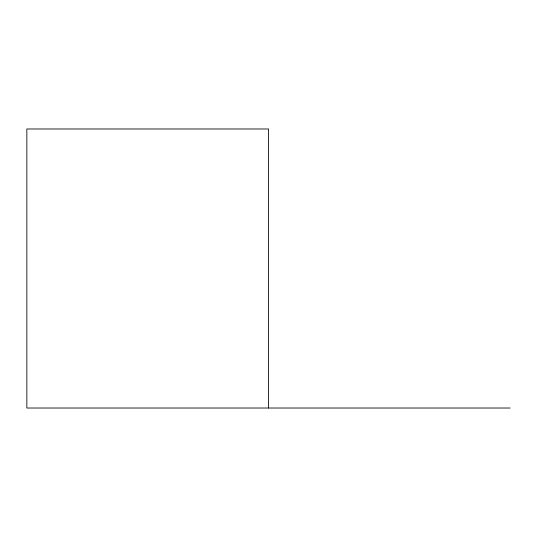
<?xml version="1.0" encoding="UTF-8"?>
<svg xmlns="http://www.w3.org/2000/svg" width="537" height="537" viewBox="0 0 537 537"><rect width="100%" height="100%" fill="white"/><g stroke="black" fill="none" stroke-linecap="round" stroke-linejoin="round"><path stroke-width="0.81" d="M510.15 408.019L26.85 408.019L26.85 128.981L268.5 128.981L268.5 408.019"/></g></svg>
